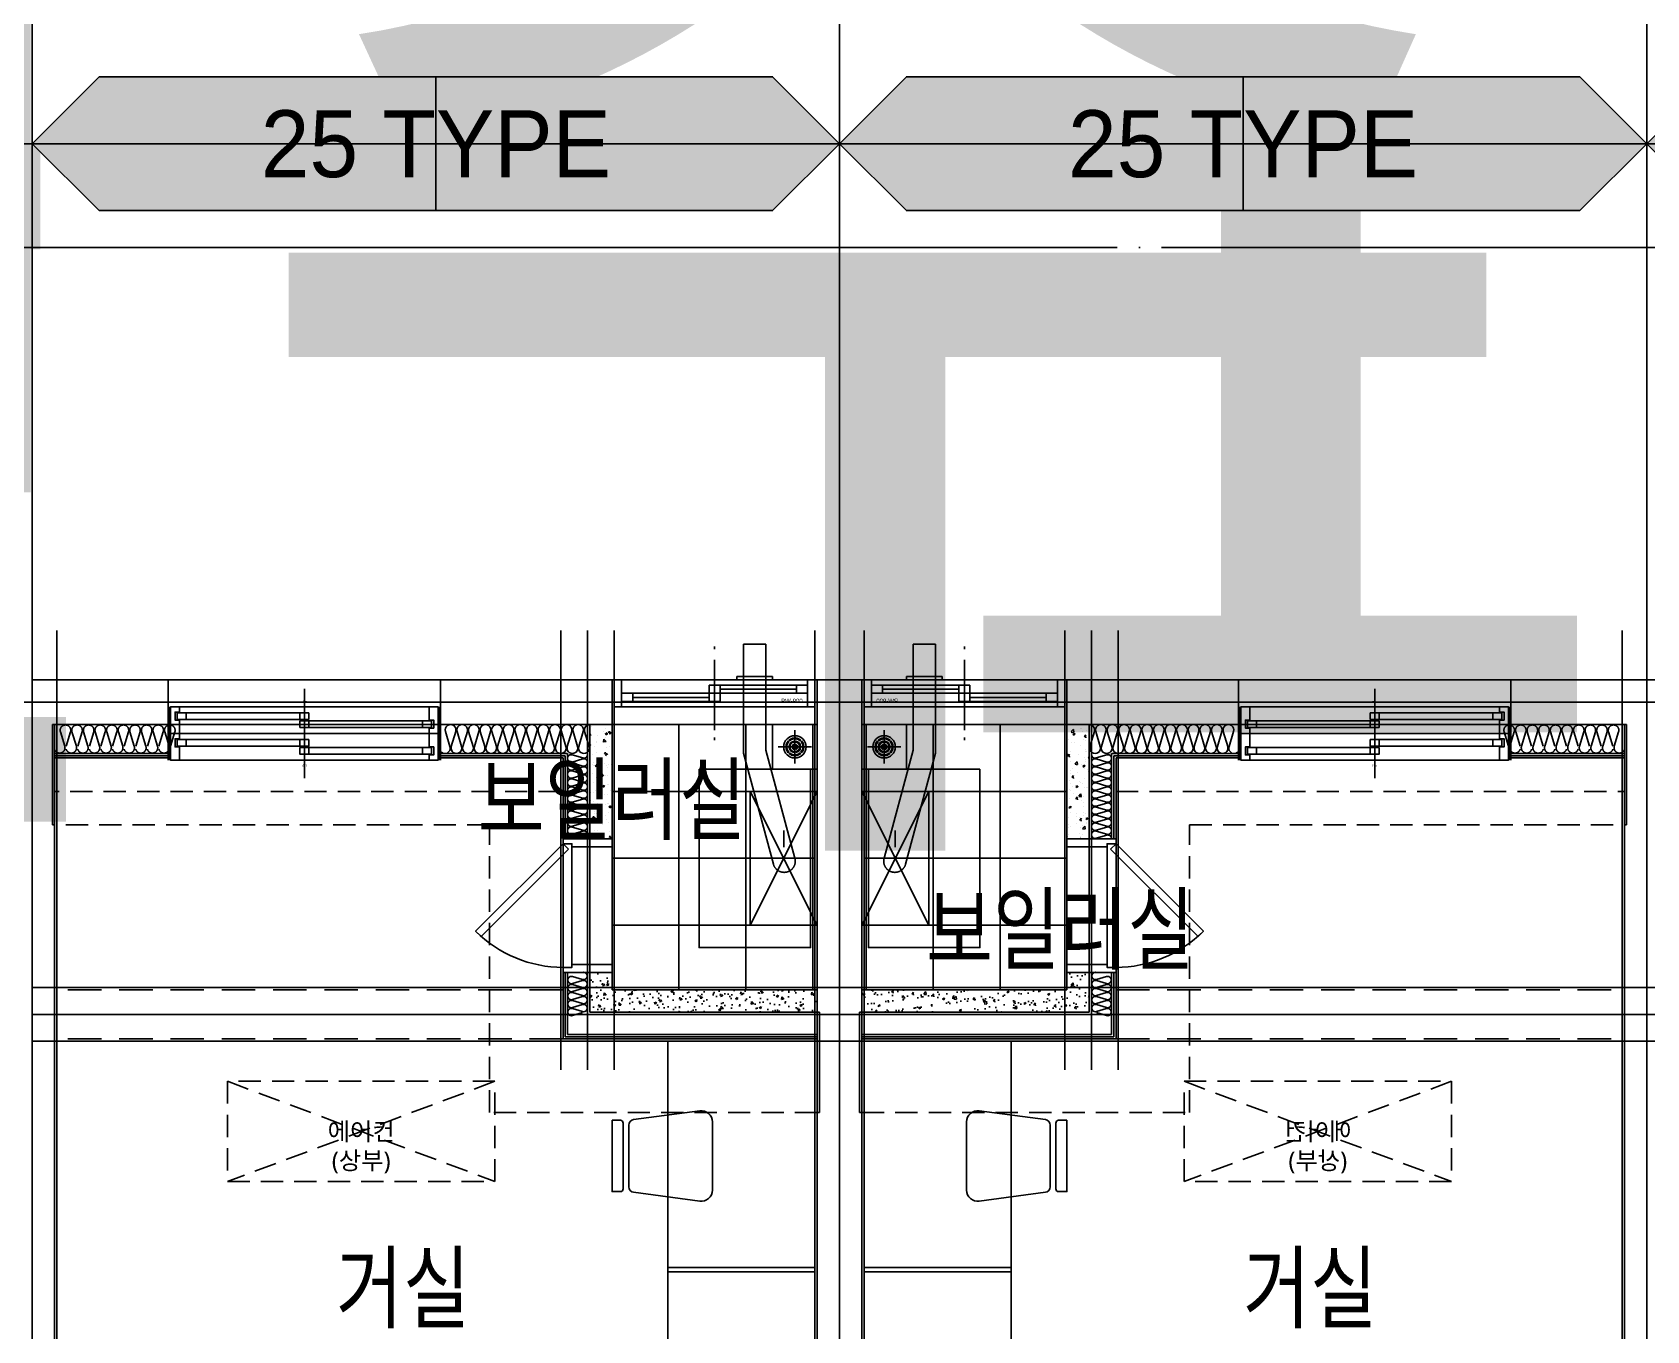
# Model space of a CAD drawing. Header units: millimetres. Extents: x 0 to 1390178, y 0 to 110113.
# Drawn here: x 705972 to 713212, y 45922 to 51745 of the extents above; entities that cross this region are included whole.
import ezdxf
from ezdxf.enums import TextEntityAlignment as Align
from ezdxf.xclip import XClip

# ---------------------------------------------------------------- set-up
doc = ezdxf.new("R2018")
doc.units = ezdxf.units.MM
doc.header["$LTSCALE"] = 100
doc.header["$XCLIPFRAME"] = 0
for name, pattern in [('X - 단위세대 확장형$0$CEN', [62, 60, -1, 0, -1]), ('X - 단위세대 확장형$0$HID', [1.5, 1, -0.5]), ('X - 단위세대 확장형$0$X-25$0$HID', [2.3, 1.5, -0.8]), ('X - 단위세대 확장형$0$xr-49D(확)$0$HID', [2.3, 1.5, -0.8]), ('X - 평면도$0$CEN', [62, 60, -1, 0, -1])]:
    doc.linetypes.add(name, pattern=pattern)
doc.layers.get('DEFPOINTS').update_dxf_attribs({"color": 145})
for name, color, linetype in [('AA-XXXX-253', 253, 'Continuous'), ('AA-XXXX-TEXT', 3, 'Continuous'), ('SYM', 7, 'Continuous'), ('TEX', 7, 'Continuous'), ('X - SHEET$0$AA-BORD-TEXT', 3, 'Continuous'), ('X - 단위세대 확장형$0$A-CEN', 1, 'X - 단위세대 확장형$0$CEN'), ('X - 단위세대 확장형$0$A-CON', 2, 'Continuous'), ('X - 단위세대 확장형$0$A-GIP', 6, 'Continuous'), ('X - 단위세대 확장형$0$A-INS', 9, 'Continuous'), ('X - 단위세대 확장형$0$A-TILE', 253, 'Continuous'), ('X - 단위세대 확장형$0$A-WIN', 4, 'Continuous'), ('X - 단위세대 확장형$0$AA-DWXM-DOOR', 4, 'Continuous'), ('X - 단위세대 확장형$0$AA-WAXM-CONC', 2, 'Continuous'), ('X - 단위세대 확장형$0$AA-WAXM-DRYW', 7, 'Continuous'), ('X - 단위세대 확장형$0$AA-XXXX-CNTL', 1, 'X - 단위세대 확장형$0$CEN'), ('X - 단위세대 확장형$0$AA-XXXX-PATT', 8, 'Continuous'), ('X - 단위세대 확장형$0$F-KIT', 6, 'Continuous'), ('X - 단위세대 확장형$0$M-AIR', 1, 'X - 단위세대 확장형$0$HID'), ('X - 단위세대 확장형$0$U-59A-확장$0$AA-DWXM-WIND', 4, 'Continuous'), ('X - 단위세대 확장형$0$X-25$0$A-설비요소', 9, 'Continuous'), ('X - 단위세대 확장형$0$X-25$0$AA-DWXM-WIND', 4, 'Continuous'), ('X - 단위세대 확장형$0$X-25$0$ETC', 6, 'Continuous'), ('X - 단위세대 확장형$0$X-84$0$AA-DWXM-STHC', 9, 'Continuous'), ('X - 단위세대 확장형$0$X-84$0$AA-XXXX-ELEV', 4, 'Continuous'), ('X - 단위세대 확장형$0$xr-49D(확)$0$AA-XXXX-HIDL2', 7, 'X - 단위세대 확장형$0$xr-49D(확)$0$HID'), ('X - 단위세대 확장형$0$결로방지단열재', 7, 'X - 단위세대 확장형$0$HID'), ('X - 단위세대 확장형$0$커텐박스', 6, 'X - 단위세대 확장형$0$HID'), ('X - 평면도$0$A-CEN', 1, 'X - 평면도$0$CEN'), ('X - 평면도$0$AA-XXXX-CNTL', 1, 'X - 평면도$0$CEN')]:
    doc.layers.add(name, color=color, linetype=linetype)
for name, color, linetype, plot in [('DEFPOINT', 163, 'Continuous', False), ('X - 단위세대 확장형$0$A-MC', 171, 'Continuous', False), ('X - 단위세대 확장형$0$AA-EL-PCN8', 8, 'Continuous', False), ('X - 단위세대 확장형$0$Def-PrintX', 147, 'Continuous', False), ('X - 단위세대 확장형$0$DEFPOINT', 163, 'Continuous', False)]:
    doc.layers.add(name, color=color, linetype=linetype, plot=plot)
doc.layers.add('X - 단위세대 확장형$0$A-door', color=4, linetype='Continuous', lineweight=25)
doc.styles.add('HAUD01', font='Dotum.ttf')
doc.styles.get("Standard").update_dxf_attribs({"font": 'Dotum.ttf'})
doc.styles.add('X - SHEET$0$HAUD01', font='Dotum.ttf')
doc.styles.add('X - 단위세대 확장형$0$HAUD02', font='AcadEref.ttf', dxfattribs={"width": 0.8, "bigfont": 'kosdichs.shx'})
doc.styles.add('X - 단위세대 확장형$0$X-25$0$맑은 고딕', font='malgun.ttf')
doc.styles.add('X - 단위세대 확장형$0$X-55$0$맑은 고딕', font='malgun.ttf')
pattern_1 = [(130, (71191.39, -55284.32), (-91.092334, -7.96954), [9.525, -104.775]), (185, (71191.39, -55284.32), (17.62141, 95.52832), [7.62, -83.82]), (79.549, (71183.8, -55284.98), (-73.47125, 87.55834), [8.095, -89.045]), (133.8158, (71191.39, -55258.92), (-135.53952, -21.02116), [14.2875, -157.1625]), (83.3644, (71180.1, -55260.67), (-118.70212, 123.71278), [12.1425, -133.5675]), (188.816, (71191.39, -55258.92), (-118.7023, 123.71256), [11.43, -125.73]), (159, (71178.69, -55265.27), (-75.80744, -51.13276), [9.525, -104.775]), (214, (71178.69, -55265.27), (-30.90101, 92.09398), [7.62, -83.82]), (108.5486, (71172.37, -55269.53), (-106.708245, 40.96143), [8.095, -89.045]), (142.5, (71191.39, -55284.317), (-1.544302, 42.27752), [0, -82.804, 0, -85.09, 0, -84.1375]), (172.5, (71191.39, -55284.317), (-33.409831, 50.090287), [0, -48.514, 0, -80.899, 0, -32.0675]), (212.5, (71219.71, -55284.317), (-67.795298, -2.864372), [0, -31.75, 0, -99.06, 0, -131.445]), (222.5, (71232.41, -55284.317), (-74.06459, 12.713246), [0, -41.275, 0, -65.786, 0, -93.345])]

# ---------------------------------------------------------------- blocks, each defined once
blk = doc.blocks.new('X - SHEET$0$HAUDsheetV')
at = {"layer": 'X - SHEET$0$AA-BORD-TEXT', "color": 3, "style": 'X - SHEET$0$HAUD01'}
for tag, p in [('PJCode', (786, 567.935)), ('작성자', (786.112, 194.824)), ('검토자', (786.112, 181.824)), ('최종검토자', (786.112, 168.824)), ('승인자', (786.112, 155.824)), ('일자', (786.832, 144.018)), ('개정번호', (812, 65.92))]:
    blk.add_attdef(tag, text='', height=3, dxfattribs=at).set_placement(p, align=Align.MIDDLE_CENTER)
at = {"layer": 'X - SHEET$0$AA-BORD-TEXT', "color": 3, "lineweight": 30, "flags": 104}
blk.add_attdef('PJTitle', text='', height=4, dxfattribs=at).set_placement((787.248, 536.622), align=Align.MIDDLE_CENTER)
blk = doc.blocks.new('X - SHEET')
ref = blk.add_blockref('X - SHEET$0$HAUDsheetV', (-100, 0), dxfattribs=dict(xscale=100, yscale=100, zscale=100))
lines = blk.add_mtext('중랑구 상봉동 116-49번지 일원 2030 청년주택 \\P신축공사', dxfattribs={"layer": 'X - SHEET$0$AA-BORD-TEXT', "color": 3, "insert": (78624.8, 53662.2), "char_height": 5056.517, "attachment_point": 1})
ref.add_attrib('PJTitle', '', (78624.8, 53662.2), dxfattribs={"flags": 104}).embed_mtext(lines)
blk = doc.blocks.new('X - 단위세대 확장형$0$X-55$0$실외기실 점검문')
at = {"layer": 'X - 단위세대 확장형$0$A-door', "color": 8}
for p, q in [((-119.7, 577), (-119.7, 23)), ((-79.7, 565), (-79.7, 36)), ((0.3, 564), (0.3, 35))]:
    blk.add_line(p, q, dxfattribs=at)
at = {"layer": 'X - 단위세대 확장형$0$A-door'}
for points in [[(0.3, 600), (0.3, 564), (-79.7, 564), (-79.7, 577), (-119.7, 577), (-119.7, 600)], [(-95.6, 47), (-119.7, 23), (-511.4, 414.7), (-487.4, 438.8)], [(0.3, 0), (0.3, 36), (-79.7, 36), (-79.7, 23), (-119.7, 23), (-119.7, 0)]]:
    blk.add_lwpolyline(points, close=True, dxfattribs=at)
at = {"layer": 'X - 단위세대 확장형$0$A-door', "color": 1}
blk.add_arc((-119.7, 23), 554, 90, 135, dxfattribs=at)
blk = doc.blocks.new('X - 단위세대 확장형$0$X-84$0$FD')
at = {"layer": 'X - 단위세대 확장형$0$X-84$0$AA-DWXM-STHC'}
for p, q in [((101.5, 114.3), (-98.5, 114.3)), ((-98.5, -85.7), (-98.5, 114.3)), ((1.5, 89.3), (1.5, -60.7)), ((101.5, -85.7), (101.5, 114.3)), ((76.5, 14.3), (-73.5, 14.3)), ((-34.4, 17.6), (-38.4, 17.6)), ((-34.3, 10.8), (-38.3, 10.8)), ((-28.2, 41.1), (-25.4, 38.3)), ((-22.5, 41.1), (-25.4, 43.9)), ((-20.3, 17.6), (-24.3, 17.6)), ((-20.2, 10.8), (-24.3, 10.8)), ((-5.8, 17.6), (-10, 17.6)), ((-5.7, 10.8), (-10, 10.8)), ((-2.4, 50.1), (-2.4, 54.1)), ((-2.4, 36), (-2.4, 40)), ((-2.4, 21.3), (-2.4, 25.7)), ((-2.4, 3), (-2.4, 7.3)), ((5.4, 50.1), (5.4, 54.1)), ((5.4, 36), (5.4, 40)), ((5.4, 21.3), (5.4, 25.7)), ((5.4, 3), (5.4, 7.3)), ((13, 10.8), (8.7, 10.8)), ((13, 17.6), (8.8, 17.6)), ((27.3, 10.8), (23.2, 10.8)), ((27.3, 17.6), (23.3, 17.6)), ((28.3, 44), (25.5, 41.1)), ((28.3, 38.3), (31.2, 41.1)), ((41.3, 10.8), (37.3, 10.8)), ((41.4, 17.6), (37.4, 17.6)), ((-28.2, -12.5), (-25.3, -9.7)), ((-22.5, -12.5), (-25.3, -15.4)), ((-2.4, -11.4), (-2.4, -7.3)), ((-2.4, -25.5), (-2.4, -21.5)), ((5.4, -11.4), (5.4, -7.3)), ((5.4, -25.5), (5.4, -21.5)), ((25.5, -12.6), (28.3, -15.4)), ((31.1, -12.6), (28.3, -9.7)), ((101.5, -85.7), (-98.5, -85.7))]:
    blk.add_line(p, q, dxfattribs=at)
blk.add_circle((1.5, 14.3), 50, dxfattribs=at)
for radius, start, end in [(40, 137.93774, 175.31724), (40, 184.97072, 222.13129), (36, 138.26449, 174.79557), (36, 185.52465, 221.81223), (40, 95.59633, 132.20576), (26, 98.62864, 172.78471), (26, 187.66047, 261.37136), (36, 96.22048, 131.895), (22, 100.21298, 171.46382), (22, 189.0641, 259.78702), (12, 108.96946, 164.20902), (12, 196.78745, 251.03054), (8, 119.18271, 155.90861), (8, 205.67291, 240.81729), (40, 47.86871, 84.42506), (36, 48.18777, 83.80332), (26, 7.21529, 81.4045), (22, 8.53618, 79.82636), (12, 15.79098, 71.10559), (8, 24.09139, 60.93919), (26, 278.5955, 352.33953), (22, 280.17364, 350.9359), (12, 288.89441, 343.21255), (8, 299.06081, 334.32709), (36, 5.20443, 41.81829), (36, 318.105, 354.47535), (40, 317.79424, 355.02928), (40, 4.68276, 42.13674), (40, 227.86326, 264.40367), (36, 228.18171, 263.77952), (36, 276.19668, 311.73551), (40, 275.57494, 312.06226)]:
    blk.add_arc((1.5, 14.3), radius, start, end, dxfattribs=at)
blk = doc.blocks.new('*U1133')
at = {"layer": 'DEFPOINTS'}
for p, q in [((-610, -130), (-610, 110)), ((-605, -130), (-605, 110)), ((605, -130), (605, 110)), ((610, -130), (610, 110))]:
    blk.add_line(p, q, dxfattribs=at)
at = {"layer": 'X - 단위세대 확장형$0$X-25$0$AA-DWXM-WIND'}
for p, q in [((0, 190), (0, -210)), ((-20, 83), (-530, 83)), ((-20, 53), (-530, 53)), ((530, 47), (20, 47)), ((530, 17), (20, 17)), ((-20, -37), (-530, -37)), ((-20, -67), (-530, -67)), ((530, -73), (20, -73)), ((530, -103), (20, -103))]:
    blk.add_line(p, q, dxfattribs=at)
at = {"layer": 'X - 단위세대 확장형$0$X-25$0$AA-DWXM-WIND', "color": 8}
for p, q in [((-560, 110), (560, 110)), ((-560, -10), (560, -10)), ((-560, -130), (560, -130))]:
    blk.add_line(p, q, dxfattribs=at)
at = {"layer": 'X - 단위세대 확장형$0$X-25$0$AA-DWXM-WIND'}
for points in [[(-560, 86), (-580, 86), (-580, 50), (-560, 50), (-560, -10), (-560, -10), (-600, -10), (-600, 110), (-560, 110), (-560, 86)], [(560, 14), (580, 14), (580, 50), (560, 50), (560, 110), (560, 110), (600, 110), (600, -10), (560, -10), (560, 14)], [(-560, -34), (-580, -34), (-580, -70), (-560, -70), (-560, -130), (-560, -130), (-600, -130), (-600, -10), (-560, -10), (-560, -34)], [(560, -106), (580, -106), (580, -70), (560, -70), (560, -10), (560, -10), (600, -10), (600, -130), (560, -130), (560, -106)]]:
    blk.add_lwpolyline(points, dxfattribs=at)
for points in [[(-530, 53), (-530, 83), (-570, 83), (-570, 53)], [(20, 53), (20, 83), (-20, 83), (-20, 53)], [(-20, 17), (20, 17), (20, 47), (-20, 47)], [(570, 17), (570, 47), (530, 47), (530, 17)], [(-530, -67), (-530, -37), (-570, -37), (-570, -67)], [(20, -67), (20, -37), (-20, -37), (-20, -67)], [(-20, -103), (20, -103), (20, -73), (-20, -73)], [(570, -103), (570, -73), (530, -73), (530, -103)]]:
    blk.add_lwpolyline(points, close=True, dxfattribs=at)
at = {"layer": 'DEFPOINTS', "style": 'X - 단위세대 확장형$0$X-25$0$맑은 고딕', "width": 0.9}
for s, p in [('내부', (0, 133.2)), ('외부', (0, -152.2))]:
    blk.add_text(s, height=10, dxfattribs=at).set_placement(p, align=Align.MIDDLE_CENTER)
blk = doc.blocks.new('X - 단위세대 확장형$0$X-25$0$보일러(양평)_3')
at = {"layer": 'DEFPOINTS', "ltscale": 50}
blk.add_line((-250, 280), (-175, 280), dxfattribs=at)
blk.add_lwpolyline([(100, -100), (100, 400), (-700, 400), (-700, -100)], close=True, dxfattribs=at)
at = {"layer": 'X - 단위세대 확장형$0$X-25$0$ETC', "linetype": 'X - 단위세대 확장형$0$X-25$0$HID', "ltscale": 50}
for p, q in [((0, 430), (-600, 130)), ((0, 130), (-600, 430))]:
    blk.add_line(p, q, dxfattribs=at)
for points in [[(0, 130), (0, 430), (-600, 430), (-600, 130)], [(500, 230), (500, 70), (515, 70), (515, 230)]]:
    blk.add_lwpolyline(points, close=True, dxfattribs=at)
blk.add_lwpolyline([(-300, 330), (185.2, 200), (660, 200), (660, 100), (172, 100), (-325.9, 233.4)], dxfattribs=at)
blk.add_arc((-312.9, 281.7), 50, 75, 255, dxfattribs=at)
blk = doc.blocks.new('X - 단위세대 확장형$0$insul1')
blk.add_lwpolyline([(0, 0.25, 1.344031), (0.35, 0.25), (0.2, 0.75, -1.344031), (0.55, 0.75), (0.4, 0.25)], format="xyb")
blk = doc.blocks.new('X - 단위세대 확장형$0$A$C1B995BC2')
at = {"layer": 'X - 단위세대 확장형$0$M-AIR'}
for p, q in [((600, -225), (-600, 225)), ((-600, -225), (600, 225))]:
    blk.add_line(p, q, dxfattribs=at)
blk.add_lwpolyline([(-600, -225), (600, -225), (600, 225), (-600, 225)], close=True, dxfattribs=at)
at = {"layer": 'X - 단위세대 확장형$0$DEFPOINT', "style": 'X - 단위세대 확장형$0$X-55$0$맑은 고딕'}
for s, p in [('(상부)', (0, 130.6)), ('에어컨', (0, 0))]:
    blk.add_text(s, height=80, rotation=180, dxfattribs=at).set_placement(p, align=Align.MIDDLE_CENTER)
blk = doc.blocks.new('X - 단위세대 확장형$0$fdsfdshfdshgfd')
at = {"layer": 'X - 단위세대 확장형$0$U-59A-확장$0$AA-DWXM-WIND', "color": 1}
for p, q in [((-298.2, 242.6), (-298.2, 253.8)), ((-298.2, 193.8), (-298.2, -121.2)), ((-298.2, -155), (-298.2, -166.2))]:
    blk.add_line(p, q, dxfattribs=at)
at = {"layer": 'X - 단위세대 확장형$0$U-59A-확장$0$AA-DWXM-WIND', "color": 8}
for p, q in [((-715.2, 103.8), (118.8, 103.8)), ((68.8, 79.8), (-273.2, 79.8)), ((-323.2, 43.8), (-665.2, 43.8)), ((-323.2, 7.8), (-665.2, 7.8)), ((68.8, 43.8), (-273.2, 43.8)), ((-715.2, -16.2), (118.8, -16.2))]:
    blk.add_line(p, q, dxfattribs=at)
at = {"layer": 'X - 단위세대 확장형$0$U-59A-확장$0$AA-DWXM-WIND'}
for p, q in [((-323.2, 25.8), (-665.2, 25.8)), ((68.8, 61.8), (-273.2, 61.8))]:
    blk.add_line(p, q, dxfattribs=at)
for points in [[(-748.2, 103.8), (-715.2, 103.8), (-715.2, -16.2), (-748.2, -16.2)], [(151.8, 103.8), (118.8, 103.8), (118.8, -16.2), (151.8, -16.2)]]:
    blk.add_lwpolyline(points, close=True, dxfattribs=at)
for points in [[(-323.2, 79.8), (-273.2, 79.8), (-273.2, 43.8), (-323.2, 43.8), (-323.2, 79.8)], [(68.8, 79.8), (118.8, 79.8), (118.8, 43.8), (68.8, 43.8), (68.8, 79.8)], [(-665.2, 43.8), (-715.2, 43.8), (-715.2, 7.8), (-665.2, 7.8), (-665.2, 43.8)], [(-273.2, 43.8), (-323.2, 43.8), (-323.2, 7.8), (-273.2, 7.8), (-273.2, 43.8)]]:
    blk.add_lwpolyline(points, dxfattribs=at)
at = {"layer": 'X - 단위세대 확장형$0$Def-PrintX', "style": 'X - 단위세대 확장형$0$HAUD02', "width": 0.8}
blk.add_text('PW-900', height=20, dxfattribs=at).set_placement((0, 0))
blk = doc.blocks.new('X - 단위세대 확장형$0$A$C11416124')
at = {"layer": 'X - 단위세대 확장형$0$AA-XXXX-PATT'}
h = blk.add_hatch(dxfattribs=at)
h.set_pattern_fill('AR-CONC', color=256, scale=0.5, style=0)
h.set_pattern_definition(pattern_1)
h.paths.add_polyline_path([(6089.4, 9248.8), (5989.4, 9248.8), (5989.4, 8736.8), (6089.4, 8736.8)])
h = blk.add_hatch(dxfattribs=at)
h.set_pattern_fill('AR-CONC', color=256, scale=0.5, style=0)
h.set_pattern_definition(pattern_1)
h.paths.add_polyline_path([(7009.4, 7958.8), (7009.4, 8058.8), (6089.4, 8058.8), (6089.4, 8136.8), (5989.4, 8136.8), (5989.4, 7958.8)])
at = {"layer": 'X - 단위세대 확장형$0$A-CEN'}
for p, q in [((5979.4, 7700.1), (5979.4, 9671.3)), ((7109.4, 7948.8), (3489.4, 7948.8))]:
    blk.add_line(p, q, dxfattribs=at)
at = {"layer": 'X - 단위세대 확장형$0$A-GIP'}
for p, q in [((4109.4, 9108.8), (3589.4, 9108.8)), ((4109.4, 9098.8), (3589.4, 9098.8)), ((5879.4, 9108.8), (5309.4, 9108.8)), ((5869.4, 9098.8), (5309.4, 9098.8)), ((5869.4, 9098.8), (5869.4, 8736.8)), ((5879.4, 9108.8), (5879.4, 8736.8)), ((5869.4, 8136.8), (5869.4, 7838.8)), ((5879.4, 8136.8), (5879.4, 7848.8)), ((5869.4, 7838.8), (7009.4, 7838.8)), ((5879.4, 7848.8), (7009.4, 7848.8))]:
    blk.add_line(p, q, dxfattribs=at)
at = {"layer": 'X - 단위세대 확장형$0$A-INS'}
for p, q in [((3589.4, 9248.8), (3589.4, 8798.8)), ((4109.4, 9118.8), (3589.4, 9118.8)), ((5889.4, 9118.8), (5309.4, 9118.8)), ((5889.4, 9118.8), (5889.4, 8736.8)), ((5889.4, 8136.8), (5889.4, 7858.8)), ((5889.4, 7858.8), (7009.4, 7858.8))]:
    blk.add_line(p, q, dxfattribs=at)
at = {"layer": 'X - 단위세대 확장형$0$A-INS', "elevation": 0}
for points in [[(5989.4, 9248.8, 0.500912), (5966.3, 9217.9), (5986.5, 9149.6, -1.337394), (5940.3, 9149.6), (5960.5, 9217.9, 1.337394), (5914.3, 9217.9), (5934.5, 9149.6, -1.337394), (5888.3, 9149.6), (5908.5, 9217.9, 1.337394), (5862.3, 9217.9), (5882.5, 9149.6, -1.337394), (5836.3, 9149.6), (5856.5, 9217.9, 1.337394), (5810.3, 9217.9), (5830.5, 9149.6, -1.337394), (5784.3, 9149.6), (5804.5, 9217.9, 1.337394), (5758.3, 9217.9), (5778.5, 9149.6, -1.337394), (5732.3, 9149.6), (5752.5, 9217.9, 1.337394), (5706.3, 9217.9), (5726.5, 9149.6, -1.337394), (5680.3, 9149.6), (5700.5, 9217.9, 1.337394), (5654.3, 9217.9), (5674.5, 9149.6, -1.337394), (5628.3, 9149.6), (5648.5, 9217.9, 1.337394), (5602.3, 9217.9), (5622.5, 9149.6, -1.337394), (5576.3, 9149.6), (5596.5, 9217.9, 1.337394), (5550.3, 9217.9), (5570.5, 9149.6, -1.337394), (5524.3, 9149.6), (5544.5, 9217.9, 1.337394), (5498.3, 9217.9), (5518.5, 9149.6, -1.337394), (5472.3, 9149.6), (5492.5, 9217.9, 1.337394), (5446.3, 9217.9), (5466.5, 9149.6, -1.337394), (5420.3, 9149.6), (5440.5, 9217.9, 1.337394), (5394.3, 9217.9), (5414.5, 9149.6, -1.337394), (5368.3, 9149.6), (5388.5, 9217.9, 1.337394), (5342.3, 9217.9), (5362.5, 9149.6, -0.859308), (5319.4, 9129.5, -0.859308)], [(5889.4, 8736.8, -0.500912), (5910.8, 8752.8), (5958, 8738.8, 1.337394), (5958, 8770.8), (5910.8, 8756.8, -1.337394), (5910.8, 8788.8), (5958, 8774.8, 1.337394), (5958, 8806.8), (5910.8, 8792.8, -1.337394), (5910.8, 8824.8), (5958, 8810.8, 1.337394), (5958, 8842.8), (5910.8, 8828.8, -1.337394), (5910.8, 8860.8), (5958, 8846.8, 1.337394), (5958, 8878.8), (5910.8, 8864.8, -1.337394), (5910.8, 8896.8), (5958, 8882.8, 1.337394), (5958, 8914.8), (5910.8, 8900.8, -1.337394), (5910.8, 8932.8), (5958, 8918.8, 1.337394), (5958, 8950.8), (5910.8, 8936.8, -1.337394), (5910.8, 8968.8), (5958, 8954.8, 1.337394), (5958, 8986.8), (5910.8, 8972.8, -1.337394), (5910.8, 9004.8), (5958, 8990.8, 1.337394), (5958, 9022.8), (5910.8, 9008.8, -1.337394), (5910.8, 9040.8), (5958, 9026.8, 1.337394), (5958, 9058.8), (5910.8, 9044.8, -1.337394), (5910.8, 9076.8), (5958, 9062.8, 1.337394), (5958, 9094.8), (5910.8, 9080.8, -1.337394), (5910.8, 9112.8), (5958, 9098.8, 0.579261), (5978.9, 9118.8, 0.579261)]]:
    blk.add_lwpolyline(points, format="xyb", dxfattribs=at)
at = {"layer": 'X - 단위세대 확장형$0$A-MC'}
for p, q in [((3599.4, 4177), (3599.4, 9671.3)), ((5859.4, 7700.1), (5859.4, 9671.3)), ((6099.4, 7700.1), (6099.4, 9671.3)), ((6999.4, 5298.8), (6999.4, 9671.3)), ((7109.4, 8068.8), (3489.4, 8068.8)), ((7109.4, 7828.8), (3489.4, 7828.8))]:
    blk.add_line(p, q, dxfattribs=at)
at = {"layer": 'X - 단위세대 확장형$0$A-TILE'}
for p, q in [((6389.4, 9248.8), (6389.4, 8058.8)), ((6689.4, 9248.8), (6689.4, 8058.8)), ((6989.4, 9248.8), (6989.4, 8058.8)), ((6089.4, 8948.8), (6999.4, 8948.8)), ((6089.4, 8648.8), (6999.4, 8648.8)), ((6089.4, 8348.8), (6999.4, 8348.8))]:
    blk.add_line(p, q, dxfattribs=at)
at = {"layer": 'X - 단위세대 확장형$0$A-TILE', "color": 8}
blk.add_line((6089.4, 8700.8), (6089.4, 8172.8), dxfattribs=at)
at = {"layer": 'X - 단위세대 확장형$0$AA-EL-PCN8'}
for p, q in [((4099.4, 9448.8), (5319.4, 9448.8)), ((6089.4, 9448.8), (7009.4, 9448.8)), ((6089.4, 9448.8), (7009.4, 9448.8)), ((4099.4, 9248.8), (5319.4, 9248.8)), ((6089.4, 9248.8), (7009.4, 9248.8))]:
    blk.add_line(p, q, dxfattribs=at)
at = {"layer": 'X - 단위세대 확장형$0$AA-WAXM-CONC'}
for p, q in [((4099.4, 9448.8), (3489.4, 9448.8)), ((4099.4, 9248.8), (4099.4, 9448.8)), ((5319.4, 9248.8), (5319.4, 9448.8)), ((6089.4, 9448.8), (5319.4, 9448.8)), ((6089.4, 9248.8), (6089.4, 9448.8)), ((7009.4, 1308.8), (7009.4, 9448.8)), ((7109.4, 9448.8), (7009.4, 9448.8)), ((3589.4, 1308.8), (3589.4, 9248.8)), ((4099.4, 9248.8), (3589.4, 9248.8)), ((6089.4, 9248.8), (5319.4, 9248.8))]:
    blk.add_line(p, q, dxfattribs=at)
at = {"layer": 'X - 단위세대 확장형$0$AA-WAXM-DRYW'}
for p, q in [((5989.4, 9248.8), (5989.4, 8736.8)), ((6089.4, 9248.8), (6089.4, 8736.8)), ((6089.4, 8736.8), (5989.4, 8736.8)), ((5989.4, 8136.8), (5989.4, 7958.8)), ((6089.4, 8136.8), (6089.4, 8058.8)), ((6089.4, 8058.8), (7009.4, 8058.8)), ((5989.4, 7958.8), (7009.4, 7958.8))]:
    blk.add_line(p, q, dxfattribs=at)
at = {"layer": 'X - 단위세대 확장형$0$AA-WAXM-DRYW', "elevation": 0}
blk.add_lwpolyline([(5989.4, 8736.8), (6089.4, 8736.8), (6089.4, 8700.8), (5989.4, 8700.8)], close=True, dxfattribs=at)
blk.add_lwpolyline([(5989.4, 8136.8), (6089.4, 8136.8), (6089.4, 8172.8), (5989.4, 8172.8), (5989.4, 8136.8)], dxfattribs=at)
at = {"layer": 'X - 단위세대 확장형$0$AA-XXXX-CNTL'}
for p, q in [((3489.4, 988.9), (3489.4, 9671.3)), ((7109.4, 988.9), (7109.4, 9671.3)), ((7109.4, 9348.8), (3489.4, 9348.8))]:
    blk.add_line(p, q, dxfattribs=at)
at = {"layer": 'X - 단위세대 확장형$0$F-KIT'}
for p, q in [((6339.4, 5298.8), (6339.4, 7828.8)), ((6999.4, 7828.8), (6339.4, 7828.8)), ((6999.4, 6813.8), (6339.4, 6813.8)), ((6999.4, 6793.8), (6339.4, 6793.8))]:
    blk.add_line(p, q, dxfattribs=at)
at = {"layer": 'X - 단위세대 확장형$0$F-KIT', "color": 8, "elevation": 0}
for points in [[(6089.4, 7473.8), (6126.9, 7473.8, -0.414214), (6139.4, 7461.3), (6139.4, 7166.3, -0.414214), (6126.9, 7153.8), (6089.4, 7153.8)], [(6164.4, 7175.7, 0.375902), (6186.1, 7150.9), (6482.8, 7111.3, 0.453592), (6539.4, 7160.9), (6539.4, 7466.7, 0.453592), (6482.8, 7516.2), (6186.1, 7476.7, 0.375902), (6164.4, 7451.9)]]:
    blk.add_lwpolyline(points, format="xyb", close=True, dxfattribs=at)
at = {"layer": 'X - 단위세대 확장형$0$xr-49D(확)$0$AA-XXXX-HIDL2'}
for p, q in [((5869.4, 8058.8), (3589.4, 8058.8)), ((5869.4, 7838.8), (3589.4, 7838.8))]:
    blk.add_line(p, q, dxfattribs=at)
at = {"xscale": -1.000000000000001, "rotation": 179.9999999999999}
blk.add_blockref('X - 단위세대 확장형$0$X-55$0$실외기실 점검문', (5989.1, 8736.8), dxfattribs=at)
at = {"rotation": 179.9999999999999}
blk.add_blockref('X - 단위세대 확장형$0$A$C1B995BC2', (4964.4, 7423.8), dxfattribs=at)
at = {"layer": 'X - 단위세대 확장형$0$A-INS'}
ref = blk.add_blockref('X - 단위세대 확장형$0$insul1', (3589.4, 9118.8), dxfattribs=dict(at, xscale=130, yscale=130, zscale=130, row_count=1, column_count=10, row_spacing=0, column_spacing=52))
XClip(ref).set_block_clipping_path([(0, 0), (4, 1)])
at = {"layer": 'X - 단위세대 확장형$0$A-INS', "xscale": -90.00000000000028, "yscale": 90.00000000000028, "zscale": 90.00000000000026, "rotation": 90, "row_count": 1, "column_count": 5, "row_spacing": -1.577721810442024e-30, "column_spacing": -36.00000000000014}
blk.add_blockref('X - 단위세대 확장형$0$insul1', (5979.4, 8136.8), dxfattribs=at)
at = {"layer": 'X - 단위세대 확장형$0$A-INS'}
ref = blk.add_blockref('X - 단위세대 확장형$0$insul1', (7069.4, 7858.8), dxfattribs=dict(at, xscale=-90, yscale=90, zscale=90, row_count=1, column_count=32, row_spacing=0, column_spacing=-36))
XClip(ref).set_block_clipping_path([(0.6666666667, 0), (13, 1)])
at = {"layer": 'X - 단위세대 확장형$0$A-WIN', "rotation": 179.9999999999999}
blk.add_blockref('*U1133', (4709.4, 9198.8), dxfattribs=at)
at = {"layer": 'X - 단위세대 확장형$0$AA-DWXM-DOOR'}
blk.add_blockref('X - 단위세대 확장형$0$fdsfdshfdshgfd', (6847.6, 9345), dxfattribs=at)
at = {"layer": 'X - 단위세대 확장형$0$X-25$0$A-설비요소', "xscale": -1.000000000000005, "rotation": 270}
blk.add_blockref('X - 단위세대 확장형$0$X-25$0$보일러(양평)_3', (6579.4, 8948.8), dxfattribs=at)
at = {"layer": 'X - 단위세대 확장형$0$X-84$0$AA-XXXX-ELEV', "xscale": -1}
blk.add_blockref('X - 단위세대 확장형$0$X-84$0$FD', (6910.9, 9134.5), dxfattribs=at)
blk = doc.blocks.new('X - 단위세대 확장형$0$20220222-결로')
at = {"layer": 'X - 단위세대 확장형$0$A-CON'}
for p, q in [((-17170, 24740), (-17170, 25190)), ((-17170, 25190), (-17160, 25190)), ((-10110, 25190), (-10120, 25190)), ((-10110, 24740), (-10110, 25190)), ((-17160, 24740), (-17170, 24740)), ((-10120, 24740), (-10110, 24740)), ((-13730, 23900), (-13740, 23900)), ((-13730, 23450), (-13730, 23900)), ((-13550, 23450), (-13550, 23900)), ((-13550, 23900), (-13540, 23900)), ((-13740, 23450), (-13730, 23450)), ((-13540, 23450), (-13550, 23450))]:
    blk.add_line(p, q, dxfattribs=at)
at = {"layer": 'X - 단위세대 확장형$0$A-CON', "color": 8}
for p, q in [((-17160, 25190), (-17160, 24740)), ((-10120, 25190), (-10120, 24740)), ((-13740, 23900), (-13740, 23450)), ((-13540, 23900), (-13540, 23450))]:
    blk.add_line(p, q, dxfattribs=at)
at = {"layer": 'X - 단위세대 확장형$0$결로방지단열재'}
for points in [[(-13740, 23450), (-15210, 23450), (-15210, 24740), (-17160, 24740)], [(-13540, 23450), (-12070, 23450), (-12070, 24740), (-10120, 24740)]]:
    blk.add_lwpolyline(points, dxfattribs=at)
at = {"layer": 'X - 단위세대 확장형$0$커텐박스'}
for p, q in [((-14890, 24890), (-17160, 24890)), ((-12400, 24890), (-10120, 24890))]:
    blk.add_line(p, q, dxfattribs=at)
blk = doc.blocks.new('X - 단위세대 확장형', base_point=(-475.4, -286.7))
blk.add_blockref('X - 단위세대 확장형$0$A$C11416124', (49732.6, 55284.3))
at = {"xscale": -1}
blk.add_blockref('X - 단위세대 확장형$0$A$C11416124', (63951.4, 55284.3), dxfattribs=at)
at = {"layer": 'X - 단위세대 확장형$0$AA-XXXX-CNTL'}
blk.add_line((56842, 64955.6), (56842, 68689.6), dxfattribs=at)
blk.add_blockref('X - 단위세대 확장형$0$A$C11416124', (56972.6, 55284.3))
blk.add_line((60462, 64955.6), (60462, 68689.6), dxfattribs=at)
blk.add_blockref('X - 단위세대 확장형$0$20220222-결로', (70482, 39343.1))
blk = doc.blocks.new('20220114_기준층 실명')
at = {"layer": 'AA-XXXX-TEXT', "style": 'HAUD01', "width": 0.8}
for s, p in [('보일러실', (-26967.9, 30995.9)), ('보일러실', (-24957.6, 30413.4)), ('거실', (-27904.4, 28805.5)), ('거실', (-23836.6, 28805.5))]:
    blk.add_text(s, height=300, dxfattribs=at).set_placement(p, align=Align.MIDDLE_CENTER)
blk = doc.blocks.new('20220111_기준층 세대명')
at = {"layer": 'AA-XXXX-253'}
for points in [[(-26247.3, 33635.9), (-25947.3, 33935.9), (-26247.3, 34235.9), (-29267.3, 34235.9), (-29567.3, 33935.9), (-29267.3, 33635.9)], [(-22627.3, 33635.9), (-22327.3, 33935.9), (-22627.3, 34235.9), (-25647.3, 34235.9), (-25947.3, 33935.9), (-25647.3, 33635.9)], [(-19007.3, 33635.9), (-18707.3, 33935.9), (-19007.3, 34235.9), (-22027.3, 34235.9), (-22327.3, 33935.9), (-22027.3, 33635.9)]]:
    blk.add_hatch(color=256, dxfattribs=at).paths.add_polyline_path(points)
for points in [[(-25947.3, 33935.9), (-26247.3, 34235.9), (-29267.3, 34235.9), (-29567.3, 33935.9), (-29267.3, 33635.9), (-26247.3, 33635.9)], [(-22327.3, 33935.9), (-22627.3, 34235.9), (-25647.3, 34235.9), (-25947.3, 33935.9), (-25647.3, 33635.9), (-22627.3, 33635.9)], [(-18707.3, 33935.9), (-19007.3, 34235.9), (-22027.3, 34235.9), (-22327.3, 33935.9), (-22027.3, 33635.9), (-19007.3, 33635.9)]]:
    blk.add_lwpolyline(points, close=True)
at = {"layer": 'DEFPOINT'}
for p, q in [((-27757.3, 34235.9), (-27757.3, 33635.9)), ((-24137.3, 34235.9), (-24137.3, 33635.9))]:
    blk.add_line(p, q, dxfattribs=at)
blk.add_lwpolyline([(-1557.2, 3535.9), (-1557.2, 33935.9), (-46952.2, 33935.9), (-46952.2, -4889.1), (-23212.2, -4889.1), (-23212.2, 3535.9), (-1557.2, 3535.9)], dxfattribs=at)
at = {"layer": 'TEX', "style": 'HAUD01'}
for p in [(-27757.3, 33935.9), (-24137.3, 33935.9)]:
    blk.add_text('25 TYPE', height=300, dxfattribs=at).set_placement(p, align=Align.MIDDLE_CENTER)
blk = doc.blocks.new('X - 평면도', base_point=(-475.4, -286.7))
at = {"layer": 'X - 평면도$0$A-CEN', "color": 5}
blk.add_line((1035286.2, 66673.1), (1096213.6, 66673.1), dxfattribs=at)
at = {"layer": 'X - 평면도$0$AA-XXXX-CNTL'}
for p, q in [((1061222, 68689.6), (1061222, 56493.1)), ((1064842, 68689.6), (1064842, 56493.1)), ((1068462, 68689.6), (1068462, 56493.1)), ((1035286.2, 64633.1), (1096213.6, 64633.1))]:
    blk.add_line(p, q, dxfattribs=at)

msp = doc.modelspace()

# ---------------------------------------------------------------- block references
at = {"layer": 'SYM'}
ref = msp.add_blockref('X - 단위세대 확장형', (652274.7, -16179.1), dxfattribs=at)
XClip(ref).set_block_clipping_path([(27286.2339647645, 22495.2025850526), (88213.6007378809, 68689.6277392105)])

# ---------------------------------------------------------------- next in the draw order: block references
ref = msp.add_blockref('X - 평면도', (-355725.3, -16179.1))
XClip(ref).set_block_clipping_path([(1027249.9161542748, 15892.4151621381), (1111249.9161542747, 75292.4151621381)])

# ---------------------------------------------------------------- next in the draw order: block references
for name, p in [('X - SHEET', (504000, 0)), ('X - SHEET', (588000, 0)), ('20220111_기준층 세대명', (735539.4, 17309.8))]:
    msp.add_blockref(name, p)
at = {"layer": 'AA-XXXX-TEXT'}
msp.add_blockref('20220114_기준층 실명', (735539.4, 17309.8), dxfattribs=at)

doc.saveas('drawing.dxf')
